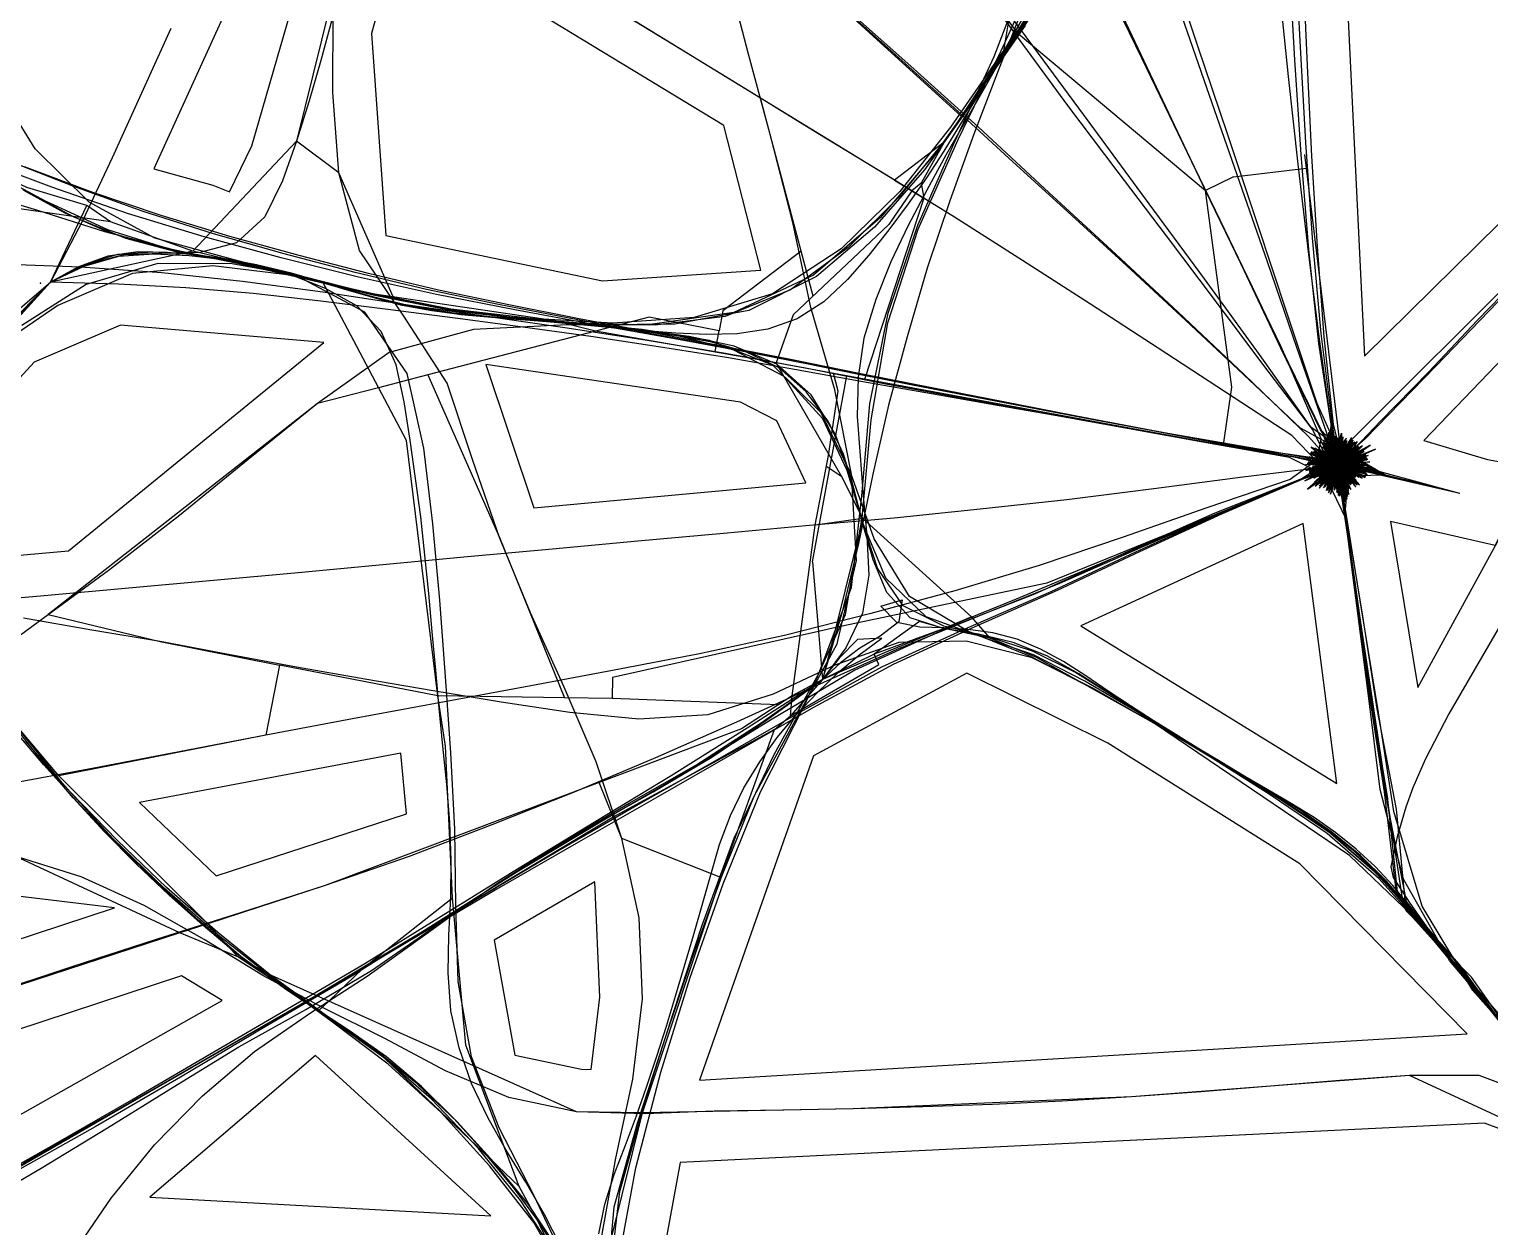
# Model space of a CAD drawing. Header units: metres. Extents: x 465982 to 489928, y 209046 to 231790.
# Drawn here: x 478343 to 480640, y 214687 to 216570 of the extents above; entities that cross this region are included whole.
import ezdxf

# ---------------------------------------------------------------- set-up
doc = ezdxf.new("R2010")
doc.units = ezdxf.units.M
for name, color, linetype in [('ANCHORS_INSIDE', 30, 'CONTINUOUS'), ('CELL', 1, 'CONTINUOUS'), ('WOOL_PARCELS', 32, 'CONTINUOUS'), ('WOOL_ROADS_L1', 30, 'CONTINUOUS'), ('WOOL_ROADS_L2', 94, 'CONTINUOUS'), ('WOOL_THREADS', 8, 'CONTINUOUS')]:
    doc.layers.add(name, color=color, linetype=linetype)

msp = doc.modelspace()

# ---------------------------------------------------------------- linework, layer by layer
at = {"layer": 'ANCHORS_INSIDE'}
for p in [(478361.231, 216170.701), (479561.652, 215531.03)]:
    msp.add_point(p, dxfattribs=at)
at = {"layer": 'CELL'}
msp.add_lwpolyline([(480656.73, 215633.31), (480575.47, 215493.4), (480538.29, 215421.57), (480518.89, 215377.11), (480507.67, 215346.8), (480493.99, 215300.32), (480484.04, 215252.92), (480487.7, 215236.4), (480513.95, 215195.99), (480560.62, 215130.06), (480609.97, 215066.01), (480661.42, 215003.53)], dxfattribs=at)
at = {"layer": 'WOOL_PARCELS'}
for points in [[(480442.464, 216055.767), (481645.288, 217240.951), (481310.609, 217262.954), (480402.614, 216876.751)], [(479244.688, 216174.077), (479493.823, 216190.668), (479435.323, 216418.075), (478926.772, 216727.49), (478881.856, 216563.075), (478904.344, 216245.636)], [(478632.409, 216324.4), (478658.42, 216314.245), (478693.344, 216386.158), (478783.52, 216698.096), (478682.607, 216664.619), (478539.628, 216350.182)], [(480526.44, 215535.033), (480706.606, 215864.665), (480839.231, 216239.181), (480536.186, 215923.116), (480635.84, 215893.229), (480708.349, 215880.384), (480648.024, 215758.341), (480483.669, 215795.785)], [(478221.746, 215733.702), (478405.508, 215749.672), (478806.806, 216077.225), (478487.179, 216104.535), (478351.106, 216046.49), (478158.101, 215835.627)], [(479136.844, 215817.374), (479564.27, 215856.525), (479518.56, 215953.908), (479461.86, 215983.592), (479061.389, 216042.821)], [(480399.346, 215384.137), (480346.104, 215792.557), (479996.717, 215631.666)], [(479397.032, 214917.832), (480604.3, 214990.644), (480341.126, 215257.535), (480039.054, 215447.309), (479817.305, 215557.425), (479576.719, 215427.353)], [(478637.45, 215238.688), (478936.811, 215336.143), (478927.545, 215431.441), (478516.943, 215354.348)], [(477568, 214889.146), (478477.577, 215188.538), (477924.289, 215255.275), (477666.652, 215038.173)], [(479211.637, 214934.964), (479226.822, 214934.491), (479240.448, 215048.339), (479232.897, 215229.24), (479074.467, 215137.897), (479106.784, 214957.005)], [(477754.22, 214654.14), (478007.717, 214682.153), (478646.592, 215042.755), (478582.827, 215081.681), (477400.372, 214692.517)], [(479069.449, 214704.32), (478793.505, 214956.648), (478533.362, 214733.787)], [(479606.734, 214596.986), (480867.115, 214669.631), (480719.685, 214816.878), (480631.089, 214849.935), (479366.988, 214788.428), (479334.41, 214610.978)]]:
    msp.add_lwpolyline(points, close=True, dxfattribs=at)
at = {"layer": 'WOOL_ROADS_L1'}
for points in [[(478804.986, 216172.203), (478600.698, 216220.584), (478471.118, 216267.052), (478434.265, 216292.537), (478339.65, 216320.844), (478064.979, 216448.289), (477715.7, 216577.43), (477684.277, 216598.142), (477477.702, 216695.672), (477452.768, 216711.912), (477400.999, 216725.286), (477173.88, 216803.904), (477008.608, 216877.903), (476807.733, 217001.419), (476651.102, 217102.292), (476217.614, 217326.611), (475972.929, 217441.704), (476093.325, 217640.795), (476166.417, 217771.442), (476222.645, 218105.414)], [(481808.201, 217272.4), (481447.79, 217330.65), (481206.339, 217283.644), (480648.963, 217054.415), (480463.97, 216974.127), (480324.205, 216906.485), (480233.289, 216865.676), (480170.806, 216826.675), (480074.078, 216772.303), (479942.37, 216628.942), (479874.774, 216532.443), (479781.701, 216392.112), (479745.861, 216327.403), (479731.007, 216315.745), (479695.095, 216262.531), (479544.712, 216120.756), (479517.71, 216045.249)], [(479517.71, 216045.249), (479233.563, 216095.219), (479166.716, 216111.563), (478882.643, 216153.927), (478804.986, 216172.203)], [(480004.655, 212302.449), (479798.416, 212601.738), (479690.451, 212791.897), (479621.326, 212959.11), (479558.888, 213133.075), (479500.827, 213308.069), (479450.682, 213482.939), (479396.157, 213706.285), (479245.185, 214490.55), (479189.253, 214599.706), (479141.641, 214699.766), (479113.878, 214750.368), (479029.721, 214972.541), (479008.943, 215204.345), (478997.679, 215442.651), (478985.7, 215521.75), (478936.675, 215923.17), (478804.986, 216172.203)], [(481873.618, 213756.05), (481656.981, 213948.857), (481450.239, 214145.533), (481005.587, 214619.543), (480622.079, 215058.508), (480504.736, 215189.21), (480418.928, 215270.965), (480112.405, 215478.323), (479926.82, 215582.195), (479854.3, 215612.629), (479825.006, 215645.815), (479654.258, 215800.643), (479621.057, 215866.188), (479517.71, 216045.249)], [(480592.539, 215839.897), (480407.614, 215890.398), (480391.55, 215888.527), (480368.559, 215895.096), (480198.109, 215919.565), (479517.71, 216045.249)]]:
    msp.add_lwpolyline(points, dxfattribs=at)
at = {"layer": 'WOOL_ROADS_L2'}
for points in [[(481808.201, 217272.4), (481339.207, 216840.288), (480403.586, 215905.154)], [(479493.269, 216461.513), (478924.669, 216810.148)], [(478870.68, 216796.447), (478842.161, 216711.772), (478763.597, 216393.804), (478600.698, 216220.584)], [(479808.819, 216432.906), (479513.553, 216701.852)], [(480192.806, 216316.2), (480009.87, 216702.415)], [(479897.971, 216563.152), (479882.961, 216583.067), (479874.774, 216532.443)], [(479897.971, 216563.152), (480192.806, 216316.2)], [(479557.06, 216220.833), (479493.269, 216461.513)], [(479703.59, 216332.556), (479493.269, 216461.513)], [(478830.021, 216343.9), (478763.597, 216393.804)], [(479781.701, 216392.112), (479703.59, 216332.556), (479749.974, 216304.116)], [(480400.647, 215871.122), (480407.614, 215890.398), (480348.917, 216372.928)], [(478915.904, 216148.967), (478830.021, 216343.9)], [(480236.688, 216337.412), (480351.538, 216351.383)], [(479745.861, 216327.403), (479749.974, 216304.116)], [(480236.688, 216337.412), (480192.806, 216316.2)], [(479749.974, 216304.116), (479656.789, 216019.172)], [(480368.559, 215895.096), (480374.634, 215925.928), (480311.638, 216070.368), (480192.806, 216316.2)], [(480234.316, 216007.143), (480192.806, 216316.2)], [(478471.118, 216267.052), (478328.443, 216287.097)], [(478600.698, 216220.584), (478376.859, 216171.879), (478434.265, 216292.537)], [(479557.06, 216220.833), (479434.076, 216127.063)], [(479575.813, 216150.077), (479557.06, 216220.833)], [(478247.906, 216030.407), (478376.859, 216171.879)], [(479318.249, 216116.931), (479233.563, 216095.219)], [(479421.753, 216063.167), (479428.039, 216095.758), (479318.249, 216116.931)], [(479434.076, 216127.063), (479428.039, 216095.758)], [(479233.563, 216095.219), (478969.978, 216026.233), (479082.58, 215770.652), (479185.16, 215518.519), (478985.7, 215521.75), (478737.135, 215569.822)], [(478969.978, 216026.233), (478892.804, 216006.135)], [(479574.784, 215732.484), (479628.769, 216024.734)], [(479615.385, 216000.776), (479607.853, 216029.193)], [(478892.804, 216006.135), (478796.528, 215981.062), (478373.266, 215649.542), (478549.339, 215607.15), (478737.135, 215569.822)], [(479600.105, 215899.807), (479615.385, 216000.776)], [(480221.266, 215916.241), (480234.316, 216007.143)], [(479579.043, 215790.241), (479600.105, 215899.807)], [(480391.55, 215888.527), (480367.412, 215871.119), (479943.192, 215698.787), (479611.692, 215629.267)], [(480403.586, 215905.154), (480391.55, 215888.527)], [(479621.057, 215866.188), (479597.353, 215881.62)], [(480406.981, 215835.378), (480400.647, 215871.122), (480367.412, 215871.119)], [(480504.736, 215189.21), (480406.981, 215835.378)], [(479654.258, 215800.643), (479579.043, 215790.241)], [(479654.258, 215800.643), (479611.692, 215629.267)], [(479542.906, 215521.831), (479579.043, 215790.241)], [(479574.784, 215732.484), (479584.111, 215623.077)], [(479743.136, 215638.9), (479671.638, 215587.143)], [(479781.904, 215627.771), (479743.136, 215638.9)], [(479825.006, 215645.815), (479781.904, 215627.771)], [(479584.111, 215623.077), (479260.37, 215550.415), (479259.88, 215517.41)], [(479611.692, 215629.267), (479584.111, 215623.077)], [(479584.111, 215623.077), (479590.54, 215547.663)], [(479611.692, 215629.267), (479590.54, 215547.663)], [(479781.904, 215627.771), (479671.638, 215587.143)], [(479854.3, 215612.629), (479781.904, 215627.771)], [(479514.939, 215468.718), (479540.454, 215490.178), (479679.072, 215571.279), (479671.638, 215587.143)], [(479671.638, 215587.143), (479590.54, 215547.663)], [(478737.135, 215569.822), (478715.297, 215459.957), (478390.138, 215395.998)], [(478390.138, 215395.998), (478250.76, 215560.675)], [(479590.54, 215547.663), (479540.454, 215490.178), (479542.906, 215521.831)], [(479590.54, 215547.663), (479542.906, 215521.831)], [(479259.88, 215517.41), (479185.16, 215518.519)], [(479542.906, 215521.831), (479463.43, 215469.702), (479239.276, 215385.507)], [(479521.566, 215507.833), (479259.88, 215517.41)], [(479514.939, 215468.718), (479261.513, 215330.851)], [(479430.731, 215236.159), (479514.939, 215468.718)], [(478624.327, 215163.612), (478390.138, 215395.998)], [(479239.276, 215385.507), (478808.62, 215223.747), (478624.327, 215163.612)], [(479261.513, 215330.851), (479239.276, 215385.507)], [(478580.033, 215149.159), (478321.173, 215269.945), (477897.048, 215310.226)], [(479261.513, 215330.851), (478778.344, 215040.727)], [(479275.071, 215297.527), (479261.513, 215330.851)], [(479430.731, 215236.159), (479275.071, 215297.527)], [(479307.894, 214866.521), (479430.731, 215236.159)], [(478867.811, 215092.975), (479008.943, 215204.345)], [(478624.327, 215163.612), (478580.033, 215149.159)], [(478671.48, 215111.716), (478624.327, 215163.612)], [(478580.033, 215149.159), (477746.458, 214877.163), (477401.882, 214756.382)], [(478671.48, 215111.716), (478580.033, 215149.159)], [(478778.344, 215040.727), (478671.48, 215111.716)], [(478714.709, 215086.365), (478671.48, 215111.716)], [(478814.724, 215041.66), (478714.709, 215086.365)], [(478814.724, 215041.66), (478867.811, 215092.975)], [(478778.344, 215040.727), (478161.019, 214685.27), (478043.386, 214624.024)], [(478778.344, 215040.727), (478798.042, 215026.585), (478814.724, 215041.66)], [(479307.894, 214866.521), (479203.616, 214867.989), (478814.724, 215041.66)], [(479113.878, 214750.368), (478901.882, 214952.036), (478798.042, 215026.585)], [(480890.094, 214750.629), (480513.382, 214925.203), (480076.61, 214891.503), (479639.039, 214872.594), (479307.894, 214866.521)], [(479253.717, 214584.913), (479260.003, 214674.008), (479307.894, 214866.521)]]:
    msp.add_lwpolyline(points, dxfattribs=at)
at = {"layer": 'WOOL_THREADS'}
for points in [[(480715.143, 214943.381), (480612.944, 215058.532), (480533.336, 215191.283), (480488.946, 215339.749), (480464.428, 215495.744), (480437.881, 215658.683), (480412.264, 215818.224), (480391.556, 215928.946), (480414.958, 215831.162), (480387.232, 215935.709), (480415.903, 215835.085), (480386.711, 215934.455), (480415.887, 215835.506), (480386.794, 215936.438), (480414.411, 215835.066), (480389.461, 215936.72), (480410.352, 215835.875), (480392.902, 215944.384), (480374.488, 216091.579), (480360.909, 216241.563), (480350.564, 216391.769), (480342.265, 216541.525), (480334.428, 216691.172)], [(479471.018, 213406.559), (479431.22, 213555.748), (479396.337, 213706.662), (479364.298, 213858.03), (479334.881, 214010.451), (479307.584, 214163.204), (479283.65, 214316.515), (479267.657, 214471.087), (479268.92, 214626.373), (479297.085, 214779.788), (479336.496, 214930.361), (479382.701, 215079.23), (479434.578, 215226.332), (479492.988, 215370.902), (479563.269, 215509.237), (479626.976, 215649.694), (479653.013, 215801.438), (479667.118, 215955.61), (479693.51, 216107.87), (479740.795, 216255.332), (479803.757, 216396.505), (479871.404, 216535.453), (479935.655, 216676.023)], [(480592.539, 215839.897), (480467.082, 215868.478), (480379.736, 215865.411), (480424.912, 215920.246), (480387.529, 215851.931), (480410.384, 215922.828), (480398.075, 215847.781), (480399.327, 215923.182), (480408.367, 215848.016), (480389.091, 215921.107), (480418.267, 215851.25), (480379.425, 215916.15), (480427.266, 215857.489), (480371.407, 215908.505), (480433.72, 215865.645), (480366.507, 215900.456), (480437.253, 215873.574), (480364.034, 215892.752), (480438.788, 215880.718), (480363.283, 215885.455), (480438.84, 215888.953), (480364.341, 215875.18), (480434.738, 215901.735), (480372.018, 215857.842), (480417.086, 215915.159), (480403.327, 215835.487), (480403.285, 215903.269), (480368.248, 215981.254), (480321.814, 216121.097), (480274.656, 216263.833), (480227.428, 216405.19), (480180.652, 216543.039), (480135.347, 216677.943)], [(480699.154, 214959.641), (480603.354, 215077.146), (480508.457, 215198.536), (480478.413, 215355.581), (480454.44, 215513.088), (480432.849, 215666.865), (480410.759, 215822.302), (480391.73, 215938.657), (480412.173, 215830.287), (480390.831, 215936.39), (480412.345, 215826.951), (480392.241, 215935.066), (480370.824, 216075.624), (480355.142, 216223.521), (480342.878, 216372.621), (480332.902, 216521.544), (480324.878, 216670.358)], [(479954.313, 216643.368), (479885.587, 216545.931), (479820.189, 216446.125), (479751.14, 216348.477), (479672.331, 216258.401), (479581.007, 216180.926), (479474.728, 216127.438), (479358.325, 216105.931), (479240.109, 216105.112), (479122.363, 216113.495), (479005.323, 216127.645), (478890.608, 216151.146), (478777.374, 216179.846), (478662.573, 216200.736), (478545.741, 216201.302), (478433.085, 216168.111), (478332.065, 216104.179)], [(479250.786, 214583.155), (479262.943, 214718.368), (479299.683, 214849.975), (479342.282, 214979.911), (479385.958, 215109.684), (479432.215, 215238.393), (479483.813, 215365.029), (479548.817, 215484.637), (479613.488, 215603.771), (479644.088, 215734.732), (479636.261, 215870.071), (479609.769, 216002.698), (479572.27, 216132.435), (479543.912, 216265.661), (479509.765, 216398.402), (479474.167, 216530.69), (479439.788, 216663.293)], [(479255.139, 214598.545), (479271.827, 214742.785), (479311.366, 214883.301), (479355.635, 215022.495), (479401.392, 215161.216), (479451.935, 215298.294), (479514.629, 215429.668), (479584.591, 215556.986), (479636.02, 215691.957), (479652.621, 215836.147), (479664.945, 215980.89), (479693.676, 216123.398), (479740.483, 216261.4), (479799.177, 216394.454), (479860.266, 216526.506), (479912.545, 216662.317)], [(480592.539, 215839.897), (480473.894, 215869.11), (480406.356, 215909.094), (480384.288, 215850.107), (480417.219, 215912.18), (480382.35, 215855.72), (480420.521, 215912.25), (480380.625, 215857.985), (480422.657, 215911.126), (480378.993, 215859.544), (480424.2, 215909.932), (480377.84, 215860.709), (480425.213, 215909.006), (480377.106, 215861.489), (480425.803, 215908.428), (480376.745, 215861.869), (480425.957, 215908.255), (480376.771, 215861.837), (480425.729, 215908.494), (480377.157, 215861.418), (480425.205, 215909.012), (480377.708, 215860.849), (480424.581, 215909.593), (480378.296, 215860.235), (480423.931, 215910.08), (480378.688, 215859.589), (480423.274, 215910.126), (480378.406, 215858.766), (480422.21, 215908.68), (480374.561, 215857.057), (480422.054, 215898.597), (480358.18, 215944.345), (480284.53, 216040.789), (480208.313, 216142.936), (480131.52, 216245.106), (480053.965, 216347.18), (479976.353, 216449.503), (479901.312, 216551.943), (479826.873, 216654.4)], [(480674.449, 214985.786), (480592.147, 215099.357), (480495.304, 215208.855), (480478.691, 215363.86), (480453.25, 215516.946), (480433.329, 215661.385), (480412.488, 215809.085), (480421.505, 215918.056), (480364.864, 215851.407), (480437.12, 215907.389), (480358.045, 215865.638), (480444.881, 215900.561), (480356.46, 215872.476), (480444.741, 215895.642), (480356.385, 215875.534), (480446.182, 215894.628), (480355.835, 215874.906), (480445.078, 215897.03), (480357.978, 215870.055), (480442.295, 215905.7), (480364.159, 215857.737), (480431.128, 215921.366), (480382.977, 215844.747), (480406.385, 215934.903), (480407.2, 215847.309), (480361.603, 215940.105), (480277.366, 216058.39), (480191.018, 216177.019), (480104.27, 216295.339), (480017.137, 216413.376), (479930.095, 216531.417), (479843.712, 216648.752)], [(480592.539, 215839.897), (480470.793, 215869.934), (480399.278, 215911.486), (480395.232, 215845.106), (480409.232, 215917.436), (480390.612, 215849.962), (480413.195, 215918.05), (480387.186, 215852.084), (480416.867, 215916.934), (480383.789, 215853.976), (480420.242, 215915.203), (480380.857, 215855.886), (480422.967, 215913.314), (480378.461, 215857.718), (480425.176, 215911.492), (480376.442, 215859.525), (480427.009, 215909.713), (480374.762, 215861.31), (480428.651, 215907.9), (480373.189, 215863.202), (480430.3, 215905.78), (480371.382, 215865.646), (480431.877, 215903.116), (480369.278, 215868.876), (480433.449, 215899.326), (480366.866, 215872.806), (480433.923, 215894.237), (480361.985, 215880.571), (480429.451, 215879.599), (480375.227, 215939.131), (480323.573, 216044.213), (480266.565, 216164.083), (480208.373, 216284.585), (480150.29, 216404.479), (480092.408, 216523.952), (480034.737, 216643.161)], [(480592.539, 215839.897), (480459.765, 215871.203), (480364.08, 215892.392), (480447.006, 215876.779), (480359.137, 215891.725), (480445.081, 215878.516), (480358.02, 215891.101), (480444.673, 215878.963), (480357.837, 215891.254), (480444.482, 215878.294), (480357.973, 215892.627), (480443.987, 215876.006), (480358.678, 215896.193), (480442.663, 215871.218), (480360.678, 215902.477), (480439.243, 215864.139), (480364.844, 215911.074), (480431.97, 215856.104), (480372.765, 215923.104), (480417.815, 215852.289), (480394.175, 215948.144), (480379.295, 216086.217), (480368.566, 216227.877), (480359.934, 216370.106), (480353.017, 216512.611), (480346.735, 216655.238)], [(479938.143, 216626.245), (479864.604, 216521.081), (479791.657, 216415.51), (479712.432, 216314.367), (479619.956, 216224.553), (479511.763, 216153.936), (479389.08, 216116.351), (479261.206, 216107.835), (479133.36, 216114.723), (479006.433, 216129.502), (478881.808, 216154.365), (478758.008, 216182.772), (478632.218, 216197.855), (478506.111, 216185.662), (478388.382, 216135.442), (478281.518, 216062.462)], [(480592.539, 215839.897), (480475.968, 215868.28), (480410.847, 215906.4), (480376.127, 215856.382), (480425.881, 215903.047), (480371.383, 215868.992), (480431.532, 215896.376), (480369.111, 215877.364), (480433.623, 215889.625), (480368.41, 215883.537), (480434.008, 215883.936), (480368.651, 215888.763), (480433.469, 215878.854), (480369.607, 215893.62), (480432.117, 215873.907), (480371.271, 215898.539), (480429.973, 215869.331), (480373.9, 215903.324), (480426.807, 215864.619), (480377.369, 215907.641), (480423.027, 215860.554), (480381.488, 215911.155), (480419.105, 215857.509), (480385.549, 215913.764), (480415.005, 215855.185), (480389.593, 215915.498), (480411.234, 215853.534), (480393.609, 215916.291), (480406.916, 215851.518), (480398.626, 215915.084), (480399.262, 215846.64), (480408.378, 215906.589), (480341.968, 215942.674), (480252.554, 216026.756), (480161.331, 216112.406), (480069.158, 216197.576), (479976.386, 216282.408), (479883.332, 216367.186), (479791.642, 216451.168), (479699.056, 216535.082), (479606.011, 216619.157)], [(480592.539, 215839.897), (480463.354, 215871.119), (480377.149, 215906.629), (480428.939, 215850.32), (480381.375, 215918.451), (480418.695, 215847.716), (480387.993, 215923.129), (480410.911, 215845.661), (480395.235, 215925.146), (480403.649, 215844.687), (480402.971, 215925.668), (480395.201, 215845.119), (480411.528, 215924.332), (480386.612, 215847.315), (480419.343, 215921.283), (480380.158, 215850.527), (480424.987, 215917.892), (480375.721, 215853.755), (480428.395, 215915.377), (480374.013, 215855.738), (480429.365, 215915.408), (480376.108, 215855.827), (480427.544, 215921.165), (480386.689, 215856.697), (480390.159, 215950.055), (480371.75, 216082.692), (480354.557, 216219.856), (480338.312, 216357.424), (480323.356, 216495.288), (480309.032, 216633.421)], [(479929.143, 216606.407), (479851.12, 216491.67), (479771.052, 216378.654), (479681.467, 216273.124), (479576.283, 216182.902), (479451.462, 216124.598), (479315.936, 216104.99), (479178.909, 216104.359), (479041.843, 216097.89), (478909.631, 216061.46), (478796.528, 215981.062), (478687.959, 215893.483), (478579.916, 215805.295), (478469.912, 215719.708), (478357.804, 215637.432), (478245.851, 215555.727)], [(479243.273, 214669.773), (479265.46, 214794.985), (479292.675, 214919.286), (479307.809, 215045.73), (479302.497, 215172.972), (479275.071, 215297.527), (479234.583, 215418.046), (479184.333, 215535.665), (479131.814, 215652.443), (479082.58, 215770.652), (479041.064, 215891.841), (479000.435, 216013.233), (478932.318, 216118.349), (478862.748, 216221.747), (478830.021, 216343.9), (478821.067, 216470.298), (478821.467, 216597.008)], [(480592.539, 215839.897), (480476.318, 215868.229), (480411.548, 215905.773), (480375.406, 215857.392), (480426.006, 215902.4), (480371.486, 215869.389), (480431.292, 215896.331), (480369.441, 215877.174), (480433.314, 215890.06), (480368.732, 215882.955), (480433.781, 215884.674), (480368.842, 215888.179), (480433.321, 215879.369), (480369.794, 215893.347), (480431.812, 215873.884), (480371.818, 215899.18), (480429.032, 215868.145), (480375.514, 215905.071), (480424.333, 215862.084), (480381.447, 215910.916), (480417.635, 215856.913), (480388.69, 215915.066), (480409.744, 215853.602), (480397.303, 215917.399), (480400.633, 215852.568), (480407.109, 215917.244), (480390.37, 215854.536), (480417.876, 215913.481), (480380.122, 215861.024), (480428.313, 215905.614), (480374.756, 215871.278), (480438.338, 215895.088), (480380.847, 215876.397), (480328.473, 215931.123), (480224.236, 215999.337), (480118.211, 216068.245), (480011.891, 216137.485), (479905.074, 216206.066), (479798.118, 216274.099), (479691.361, 216340.056), (479583.178, 216405.918), (479475.214, 216472.077), (479367.202, 216538.212), (479258.918, 216604.057)], [(479908.607, 216611.878), (479868.327, 216508.316), (479828.55, 216404.664), (479790.53, 216300.038), (479755.241, 216193.907), (479723.456, 216086.183), (479694.589, 215978.482), (479669.829, 215870.32), (479647.244, 215761.513), (479621.749, 215653.851), (479590.54, 215547.663)], [(480691.556, 214964.956), (480611.152, 215079.394), (480508.265, 215183.734), (480492.922, 215343.549), (480462.509, 215501.442), (480439.963, 215647.123), (480415.473, 215796.426), (480367.357, 215896.081), (480450.072, 215883.966), (480361.076, 215881.965), (480446.459, 215892.508), (480357.45, 215873.768), (480442.946, 215901.213), (480362.887, 215864.108), (480435.798, 215912.626), (480371.676, 215851.442), (480424.136, 215923.782), (480386.529, 215843.505), (480408.431, 215928.866), (480400.341, 215841.041), (480397.329, 215929.974), (480409.793, 215842.136), (480388.194, 215928.508), (480417.111, 215845.794), (480379.096, 215927.988), (480421.651, 215854.48), (480354.77, 215929.553), (480253.532, 216027.126), (480149.679, 216124.986), (480044.939, 216222.271), (479939.795, 216319.254), (479835.096, 216416.068), (479729.711, 216511.326), (479621.947, 216606.96)], [(480671.103, 214994.341), (480576.308, 215106.028), (480503.822, 215233.387), (480467.234, 215374.715), (480449.095, 215522.312), (480429.11, 215675.621), (480409.611, 215824.468), (480392.931, 215928.685), (480413.199, 215834.16), (480388.238, 215933.839), (480415.415, 215837.4), (480386.609, 215932.018), (480416.769, 215838.204), (480385.16, 215933.17), (480417.646, 215838.1), (480384.826, 215932.229), (480417.941, 215838.857), (480384.236, 215932.54), (480418.277, 215838.634), (480383.179, 215936.456), (480336.635, 216067.628), (480289.95, 216203.782), (480242.641, 216340.64), (480194.89, 216477.643), (480147.299, 216614.566)], [(479908.972, 216575.482), (479845.496, 216483.453), (479780.871, 216392.298), (479710.442, 216305.411), (479630.819, 216226.299), (479540.148, 216159.832), (479437.37, 216118.284), (479327.674, 216104.571), (479217.201, 216107.014), (479106.94, 216116.231), (478997.275, 216129.899), (478889.23, 216150.604), (478782.404, 216175.913), (478675.476, 216200.575), (478568.266, 216223.206), (478462.482, 216251.127), (478357.014, 216284.641), (478249.798, 216316.694)], [(479909.032, 216593.886), (479884.265, 216550.092), (479859.161, 216506.524), (479833.72, 216463.539), (479807.668, 216420.766), (479781.329, 216378.18), (479754.208, 216336.046), (479725.123, 216295.05), (479694.771, 216254.501), (479663.369, 216214.66), (479630.017, 216176.105), (479592.964, 216141.269), (479550.949, 216114.474), (479504.606, 216098.221), (479456.608, 216090.95), (479408.531, 216089.562), (479360.275, 216091.858), (479312.425, 216095.494), (479264.594, 216099.86), (479216.711, 216104.382), (479168.665, 216108.698), (479120.328, 216112.868), (479072.129, 216116.829), (479023.825, 216120.757), (478976.404, 216126.763), (478929.616, 216135.475), (478883.766, 216147.912), (478838.255, 216161.283), (478792.613, 216175.223), (478747.059, 216188.496), (478700.807, 216199.113), (478654.536, 216208.084), (478607.99, 216214.421), (478561.143, 216218.678), (478514.112, 216219.884), (478466.926, 216213.017), (478421.04, 216196.249), (478376.859, 216171.879)], [(478819.324, 216584.389), (478802.114, 216520.463), (478783.731, 216456.873), (478763.597, 216393.804), (478741.491, 216331.486), (478713.899, 216274.672), (478669.498, 216233.752), (478611.642, 216218.784), (478551.766, 216217.324), (478491.53, 216215.076), (478432.731, 216199.428), (478376.859, 216171.879)], [(479910.126, 216588.137), (479877.93, 216534.473), (479847.093, 216480.175), (479815.785, 216426.114), (479784.641, 216371.703), (479754.586, 216316.746), (479725.519, 216260.89), (479698.26, 216203.779), (479674.497, 216144.655), (479655.738, 216084.264), (479646.473, 216022.728), (479645.246, 215961.013), (479649.657, 215898.848), (479654.478, 215836.176), (479660.134, 215773.565), (479663.504, 215711.44), (479653.591, 215651.857), (479627.144, 215597.286), (479590.54, 215547.663)], [(480671.044, 214990.606), (480586.309, 215103.999), (480492.695, 215216.389), (480473.894, 215370.765), (480450.717, 215523.438), (480431.327, 215668.984), (480410.925, 215817.001), (480395.673, 215926.926), (480407.45, 215835.588), (480397.781, 215930.206), (480401.964, 215836.711), (480405.914, 215933.62), (480389.162, 215838.727), (480421.981, 215927.765), (480371.324, 215848.116), (480439.574, 215914.53), (480356.582, 215865.816), (480447.897, 215893.877), (480352.771, 215887.264), (480446.081, 215871.527), (480358.71, 215912.662), (480430.944, 215853.4), (480373.716, 215940.037), (480311.393, 216068.483), (480248.546, 216200.182), (480185.244, 216331.608), (480121.744, 216463.142), (480058.564, 216594.831)], [(478566.088, 216570.702), (478519.911, 216469.151), (478473.737, 216367.665), (478427.357, 216268.571), (478376.859, 216171.879)], [(479187.94, 214628.03), (479137.393, 214736.049), (479082.457, 214842.684), (479038.994, 214954.39), (479017.837, 215072.814), (479014.053, 215192.554), (479012.392, 215312.136), (479006.441, 215432.39), (478997.761, 215552.279), (478988.871, 215672.235), (478978.23, 215791.97), (478963.893, 215911.311), (478937.643, 216028.314), (478871.12, 216124.936), (478767.716, 216179.813), (478654.213, 216210.288), (478540.905, 216241.378), (478437.586, 216297.812), (478352.899, 216381.876), (478289.561, 216483.655)], [(480592.539, 215839.897), (480474.496, 215868.789), (480407.91, 215908.615), (480380.725, 215852.195), (480423.154, 215907.682), (480374.123, 215863.477), (480430.09, 215901.723), (480369.863, 215872.371), (480433.657, 215894.044), (480367.955, 215880.055), (480434.937, 215886.592), (480367.664, 215887.326), (480434.463, 215879.277), (480368.885, 215894.473), (480432.363, 215872.177), (480371.893, 215901.589), (480428.67, 215865.501), (480376.32, 215907.68), (480423.5, 215859.722), (480381.972, 215912.582), (480418.131, 215855.934), (480387.116, 215915.626), (480413.298, 215853.661), (480391.877, 215917.374), (480409.076, 215852.427), (480395.472, 215918.377), (480406.103, 215852.159), (480397.254, 215919.115), (480406.49, 215853.011), (480390.638, 215919.114), (480423.05, 215860.953), (480363.391, 215893.79), (480276.182, 215909.369), (480133.395, 215934.362), (479995.405, 215959.826), (479862.36, 215985.124), (479732.323, 216010.062), (479605.421, 216035.667), (479480.093, 216060.307), (479355.269, 216083.448), (479230.991, 216105.718), (479107.174, 216128.295), (478983.771, 216152.467), (478861.398, 216179.956), (478739.553, 216210.431), (478618.326, 216243.283), (478498.188, 216279.967), (478378.895, 216321.442), (478259.75, 216365.778)], [(480672.966, 214989.335), (480604.776, 215072.497), (480537.833, 215156.809), (480466.748, 215238.037), (480385.301, 215308.677), (480295.112, 215368.742), (480202.725, 215425.275), (480109.401, 215480.294), (480014.918, 215533.555), (479918.548, 215583.21), (479818.907, 215623.489), (479727.514, 215677.845), (479671.772, 215768.63), (479635.643, 215870.067), (479588.77, 215966.552), (479512.449, 216041.481), (479412.85, 216080.281), (479307.234, 216097.377), (479200.423, 216107.524), (479093.538, 216117.485), (478986.778, 216131.034), (478881.773, 216152.328), (478777.85, 216177.989), (478673.383, 216200.934), (478568.739, 216222.442), (478466.922, 216254.118), (478369.035, 216299.175), (478273.212, 216350.933)], [(480592.539, 215839.897), (480483.614, 215865.515), (480420.869, 215879.321), (480373.387, 215895.072), (480422.149, 215872.386), (480380.805, 215902.579), (480417.513, 215865.216), (480388.289, 215907.966), (480410.095, 215860.724), (480396.561, 215910.846), (480401.721, 215859.079), (480405.371, 215910.82), (480392.857, 215860.437), (480414.116, 215907.858), (480384.294, 215865.368), (480421.654, 215901.527), (480378.326, 215872.851), (480426.061, 215893.395), (480375.61, 215880.999), (480427.439, 215885.258), (480375.592, 215889.118), (480426.179, 215877.152), (480378.047, 215896.778), (480422.39, 215869.711), (480382.948, 215903.655), (480416.268, 215863.785), (480390.007, 215908.673), (480408.611, 215860.184), (480397.905, 215911.026), (480400.547, 215859.081), (480406.508, 215910.627), (480391.901, 215860.815), (480414.843, 215907.483), (480383.925, 215865.883), (480422.088, 215901.338), (480378.737, 215873.07), (480427.008, 215893.866), (480378.047, 215880.556), (480432.342, 215885.363), (480383.889, 215884.893), (480324.527, 215898.338), (480221.793, 215916.945), (480106.808, 215938.646), (479991.706, 215960.441), (479876.612, 215982.465), (479761.779, 216004.56), (479647.822, 216026.708), (479534.708, 216049.781), (479421.532, 216072.163), (479308.277, 216093.64), (479194.755, 216114.905), (479081.302, 216136.792), (478968.28, 216160.494), (478855.995, 216187.129), (478744.436, 216216.355), (478633.247, 216247.911), (478522.868, 216282.884), (478413.456, 216322.574), (478304.16, 216365.315)], [(480592.539, 215839.897), (480486.411, 215865.03), (480427.578, 215878.879), (480384.991, 215885.461), (480421.73, 215887.145), (480383.157, 215881.03), (480419.576, 215891.727), (480384.108, 215876.788), (480417.336, 215895.673), (480386.375, 215873.039), (480414.49, 215898.986), (480389.481, 215869.962), (480411.24, 215901.461), (480392.965, 215867.819), (480407.949, 215903.096), (480396.371, 215866.557), (480404.71, 215903.966), (480399.543, 215865.989), (480401.835, 215904.239), (480402.294, 215865.937), (480399.254, 215904.122), (480404.628, 215866.21), (480397.047, 215903.74), (480406.614, 215866.649), (480395.255, 215903.232), (480408.225, 215867.187), (480393.724, 215902.646), (480409.579, 215867.78), (480392.44, 215902.042), (480410.74, 215868.381), (480391.322, 215901.411), (480411.751, 215869.005), (480390.334, 215900.769), (480412.7, 215869.638), (480389.426, 215900.116), (480413.546, 215870.319), (480388.57, 215899.402), (480414.365, 215871.048), (480387.737, 215898.631), (480415.206, 215871.905), (480386.847, 215897.706), (480416.06, 215872.903), (480385.943, 215896.613), (480416.995, 215874.13), (480384.956, 215895.244), (480417.882, 215875.736), (480383.844, 215893.644), (480418.401, 215877.81), (480382.026, 215891.892), (480417.194, 215880.615), (480375.434, 215889.61), (480316.848, 215900.199), (480212.295, 215919.335), (480099.907, 215940.689), (479987.483, 215962.121), (479875.011, 215983.862), (479762.583, 216005.856), (479651.057, 216027.902), (479540.384, 216050.235), (479429.653, 216072.022), (479318.939, 216093.262), (479208.318, 216114.501), (479097.586, 216136.344), (478986.884, 216159.619), (478876.988, 216185.435), (478767.683, 216213.738), (478658.983, 216243.874), (478550.776, 216276.609), (478443.459, 216313.224), (478336.033, 216353.249)], [(480688.704, 214970.318), (480631.618, 215039.64), (480575.846, 215109.979), (480518.712, 215179.233), (480458.081, 215246.18), (480389.635, 215305.175), (480314.431, 215356.349), (480237.085, 215404.433), (480159.401, 215451.706), (480081.545, 215498.598), (480003.142, 215544.829), (479922.284, 215586.272), (479837.201, 215615.487), (479753.604, 215645.808), (479690.306, 215706.734), (479655.586, 215789.462), (479629.349, 215876.013), (479591.116, 215957.467), (479530.334, 216023.588), (479451.013, 216065.114), (479364.826, 216087.181), (479276.823, 216098.923), (479188.427, 216107.11), (479099.676, 216114.644), (479011.024, 216123.225), (478923.976, 216137.865), (478839.037, 216161.203), (478754.029, 216185.39), (478667.569, 216203.148), (478580.47, 216218.271), (478495.21, 216240.879), (478413.252, 216274.737), (478333.901, 216317.375)], [(480664.953, 214998.545), (480618.589, 215055.519), (480573.013, 215113.59), (480526.931, 215170.97), (480479.049, 215227.398), (480425.939, 215278.32), (480366.967, 215323.154), (480303.866, 215363.173), (480240.252, 215402.294), (480176.903, 215441.135), (480113.503, 215480.255), (480050.249, 215519.705), (479987.041, 215558.826), (479921.003, 215592.225), (479851.422, 215614.476), (479781.106, 215631.402), (479717.504, 215663.513), (479677.286, 215722.439), (479654.372, 215791.829), (479635.674, 215863.183), (479611.024, 215932.478), (479572.923, 215994.928), (479518.746, 216043.337), (479451.757, 216071.475), (479381.137, 216086.777), (479309.672, 216095.847), (479237.819, 216102.934), (479166.101, 216108.952), (479094.097, 216114.657), (479021.949, 216120.943), (478951.177, 216132.183), (478881.708, 216149.508), (478813.014, 216169.157), (478744.463, 216188.401), (478674.938, 216203.273), (478604.962, 216215.543), (478535.182, 216230.107), (478466.615, 216251.212), (478400.075, 216280.741), (478334.935, 216316.093)], [(480656.568, 215008.501), (480620.893, 215052.747), (480585.64, 215097.669), (480550.203, 215142.583), (480514.484, 215187.006), (480477.123, 215230.723), (480436.261, 215270.907), (480391.487, 215307.683), (480343.477, 215341.032), (480292.964, 215371.527), (480242.489, 215401.834), (480192.422, 215432.142), (480142.367, 215462.76), (480092.574, 215493.647), (480042.955, 215524.874), (479993.781, 215556.237), (479943.444, 215584.552), (479890.611, 215605.751), (479835.621, 215618.65), (479780.711, 215627.548), (479728.653, 215644.608), (479691.628, 215684.124), (479670.115, 215735.342), (479654.464, 215790.206), (479640.279, 215846.109), (479623.581, 215901.501), (479599.282, 215953.583), (479565.093, 215999.515), (479522.353, 216037.215), (479471.248, 216061.994), (479416.809, 216077.648), (479361.033, 216087.735), (479305.164, 216095.07), (479248.842, 216101.241), (479192.996, 216106.628), (479136.969, 216111.712), (479081.098, 216116.243), (479025.157, 216120.916), (478970.24, 216128.504), (478915.81, 216139.644), (478862.487, 216154.525), (478809.032, 216170.389), (478755.733, 216186.223), (478701.771, 216198.702), (478647.735, 216209.178), (478593.169, 216216.227), (478537.954, 216219.313), (478482.429, 216215.315), (478428.451, 216198.678), (478376.859, 216171.879)], [(479179.817, 214655.288), (479153.454, 214706.72), (479124.34, 214757.427), (479093.489, 214807.895), (479064.505, 214859.225), (479038.711, 214912.489), (479019.226, 214968.527), (479006.398, 215026.9), (479002.263, 215086.309), (479003.311, 215145.463), (479006.222, 215204.231), (479006.989, 215263.071), (479004.989, 215322.546), (478999.802, 215382.616), (478993.98, 215442.496), (478988.16, 215502.316), (478982.595, 215562.129), (478977.125, 215622.205), (478971.741, 215682.483), (478965.694, 215742.735), (478958.954, 215802.956), (478950.962, 215863.206), (478942.2, 215923.643), (478932.894, 215983.977), (478920.372, 216042.202), (478896.682, 216094.236), (478858.292, 216134.908), (478809.436, 216162.253), (478757.532, 216182.428), (478703.945, 216196.567), (478649.881, 216207.036), (478594.981, 216213.536), (478539.55, 216216.091), (478483.916, 216212.145), (478429.5, 216196.708), (478376.859, 216171.879)], [(480592.539, 215839.897), (480471.475, 215869.946), (480400.453, 215911.026), (480395.394, 215845.726), (480405.267, 215917.807), (480398.144, 215849.186), (480403.105, 215919.756), (480400.548, 215849.844), (480401.231, 215920.172), (480402.104, 215850.025), (480399.998, 215920.203), (480403.041, 215850.08), (480399.407, 215920.174), (480403.311, 215850.105), (480399.488, 215920.192), (480402.887, 215850.089), (480400.217, 215920.231), (480401.83, 215850.063), (480401.594, 215920.275), (480400.248, 215850.094), (480403.381, 215920.248), (480398.231, 215850.24), (480405.396, 215920.116), (480396.113, 215850.588), (480407.613, 215919.954), (480394.07, 215851.357), (480410.114, 215920.299), (480392.084, 215853.79), (480413.98, 215923.345), (480397.986, 215859.874), (480324.85, 215896.411), (480200.288, 215918.63), (480072.772, 215941.531), (479945.093, 215964.689), (479817.288, 215988.152), (479690.009, 216011.659), (479564.095, 216036.935), (479438.088, 216060.142), (479311.902, 216081.044), (479185.465, 216100.232), (479058.568, 216118.599), (478931.804, 216137.092), (478805.33, 216156.192), (478678.7, 216173.316), (478551.959, 216186.535), (478424.325, 216195.471), (478295.289, 216200.241)], [(480697.418, 216191.198), (480619.854, 216111.925), (480543.696, 216031.247), (480467.128, 215953.065), (480428.251, 215911.76), (480411.109, 215881.959), (480384.119, 215887.661), (480414.141, 215880.597), (480387.555, 215891.975), (480413.087, 215876.569), (480390.497, 215895.393), (480410.318, 215873.331), (480394.147, 215898.012), (480406.548, 215871.134), (480398.486, 215899.579), (480402.038, 215870.244), (480403.228, 215899.762), (480397.071, 215870.848), (480407.99, 215898.302), (480392.332, 215873.245), (480412.1, 215895.178), (480388.69, 215877.199), (480414.943, 215890.703), (480386.695, 215882.133), (480416.107, 215885.509), (480386.573, 215887.324), (480415.305, 215880.232), (480388.296, 215892.237), (480412.73, 215875.619), (480391.73, 215896.37), (480408.789, 215872.214), (480396.292, 215898.985), (480403.894, 215870.431), (480401.599, 215899.887), (480398.568, 215870.491), (480406.763, 215898.872), (480393.481, 215872.469), (480411.27, 215896.044), (480389.415, 215876.175), (480414.382, 215891.916), (480387.052, 215880.739), (480415.909, 215887.134), (480386.393, 215885.453), (480415.843, 215882.462), (480387.222, 215889.885), (480414.372, 215878.205), (480389.241, 215893.703), (480411.959, 215874.758), (480392.202, 215896.708), (480408.816, 215872.258), (480395.657, 215898.731), (480405.24, 215870.788), (480399.434, 215899.849), (480401.491, 215870.507), (480403.529, 215900.307), (480397.784, 215871.987), (480409.074, 215900.788), (480398.086, 215875.533), (480364.303, 215869.892), (480310.574, 215848.652), (480208.174, 215806.334), (480104.549, 215762.394), (480000.888, 215718.282), (479897.449, 215674.848), (479794.574, 215633.029), (479692.578, 215591.367), (479590.54, 215547.663)], [(478271.287, 216082), (478376.859, 216171.879)], [(478296.425, 216086.269), (478376.859, 216171.879)], [(478303.615, 216098), (478376.859, 216171.879)], [(480592.539, 215839.897), (480491.465, 215863.828), (480439.791, 215876.161), (480410.579, 215883.894), (480386.887, 215886.189), (480412.554, 215887.766), (480389.485, 215879.789), (480410.822, 215892.835), (480393.406, 215875.289), (480406.665, 215896.402), (480398.593, 215872.944), (480401.48, 215897.635), (480403.903, 215872.913), (480396.322, 215896.558), (480408.507, 215874.942), (480392.166, 215893.681), (480411.831, 215878.52), (480389.561, 215889.578), (480413.52, 215883.036), (480388.745, 215884.999), (480413.412, 215887.676), (480389.638, 215880.575), (480411.767, 215891.811), (480391.971, 215876.835), (480408.946, 215894.99), (480395.311, 215874.212), (480405.52, 215896.898), (480398.871, 215872.937), (480402.146, 215897.573), (480402.224, 215872.727), (480399.017, 215897.359), (480405.055, 215873.264), (480396.368, 215896.53), (480407.391, 215874.269), (480394.297, 215895.4), (480409.16, 215875.489), (480392.711, 215894.125), (480410.499, 215876.793), (480391.507, 215892.847), (480411.472, 215878.039), (480390.674, 215891.677), (480412.133, 215879.144), (480390.08, 215890.636), (480412.59, 215880.121), (480389.673, 215889.764), (480412.901, 215880.921), (480389.407, 215889.067), (480413.105, 215881.589), (480389.239, 215888.488), (480413.22, 215882.05), (480389.125, 215888.11), (480413.299, 215882.376), (480389.066, 215887.837), (480413.359, 215882.601), (480389.048, 215887.644), (480413.439, 215882.75), (480389.131, 215887.487), (480413.7, 215882.819), (480389.606, 215887.345), (480414.7, 215882.689), (480390.703, 215886.963), (480359.549, 215892.164), (480304.505, 215901.454), (480197.921, 215919.712), (480089.265, 215938.931), (479980.313, 215958.057), (479871.24, 215977.263), (479762.125, 215996.377), (479653.964, 216015.404), (479546.802, 216034.944), (479439.819, 216053.498), (479333.032, 216070.569), (479226.152, 216086.377), (479119.461, 216101.161), (479013.077, 216115.249), (478907.514, 216129.003), (478801.845, 216142.322), (478695.712, 216154.155), (478589.712, 216163.212), (478483.722, 216168.994), (478376.859, 216171.879)], [(480665.765, 216155.35), (480554.965, 216039.79), (480443.788, 215925.587), (480353.117, 215846.637), (480451.675, 215915.923), (480349.108, 215859.694), (480460.105, 215909.303), (480350.503, 215865.713), (480207.172, 215809.184), (480065.252, 215746.16), (479923.886, 215681.855), (479780.788, 215625.579), (479641.491, 215562.009), (479508.751, 215483.462), (479377.12, 215402.596), (479243.286, 215324.204), (479110.107, 215244.626), (478979.138, 215161.959), (478847.81, 215079.676), (478714.491, 215001.569), (478581.175, 214922.399), (478447.159, 214844.346), (478312.089, 214768.131)], [(480592.539, 215839.897), (480468.55, 215870.472), (480393.55, 215912.493), (480402.419, 215843.423), (480406.648, 215919.915), (480390.556, 215848.521), (480416.961, 215918.442), (480380.669, 215853.915), (480426.648, 215912.408), (480371.9, 215862.281), (480434.035, 215903.005), (480366.338, 215872.342), (480437.539, 215893.518), (480364.169, 215881.489), (480438.432, 215884.799), (480364.242, 215889.69), (480437.443, 215876.601), (480366.117, 215897.629), (480434.613, 215868.563), (480370.351, 215905.877), (480429.4, 215860.691), (480376.88, 215913.253), (480421.03, 215853.518), (480387.473, 215919.741), (480407.821, 215847.958), (480404.35, 215921.57), (480383.818, 215849.464), (480428.209, 215907.086), (480355.293, 215878.336), (480251.3, 215865.445), (480111.698, 215847.106), (479974.5, 215830.088), (479838.494, 215815.054), (479703.515, 215800.983), (479569.94, 215789.313), (479434.95, 215777.205), (479300.379, 215764.879), (479166.217, 215752.487), (479032.562, 215740.251), (478899.49, 215727.715), (478766.173, 215715.085), (478632.962, 215702.841), (478499.986, 215690.803), (478367.226, 215678.899), (478234.509, 215667.365)], [(480592.539, 215839.897), (480461.016, 215871.278), (480370.561, 215904.945), (480434.661, 215853.251), (480378.366, 215920.275), (480417.493, 215844.656), (480393.955, 215927.621), (480399.335, 215842.042), (480413.833, 215926.591), (480378.033, 215848.686), (480433.37, 215914.155), (480362.495, 215865.657), (480443.45, 215894.316), (480357.941, 215886.387), (480442.905, 215873.971), (480363.258, 215906.067), (480432.76, 215855.52), (480378.367, 215921.753), (480413.683, 215843.072), (480400.725, 215927.141), (480386.126, 215841.061), (480423.126, 215914.465), (480342.636, 215861.762), (480217.927, 215809.402), (480090.526, 215754.287), (479963.066, 215698.6), (479834.875, 215646.334), (479707.574, 215594.886), (479581.745, 215538.294), (479455.671, 215480.426), (479328.289, 215424.538), (479200.113, 215370.518), (479070.699, 215318.772), (478940.646, 215269.356), (478808.62, 215223.747), (478675.753, 215180.493), (478543.089, 215138.727), (478410.249, 215095.649), (478277.466, 215051.942)], [(480592.539, 215839.897), (480464.597, 215871.059), (480381.609, 215909.745), (480421.153, 215845.94), (480390.499, 215921.708), (480407.393, 215845.002), (480401.462, 215924.78), (480394.824, 215845.708), (480414.834, 215922.664), (480380.786, 215850.922), (480427.874, 215914.99), (480369.89, 215860.592), (480436.601, 215903.844), (480363.484, 215872.466), (480440.37, 215892.826), (480361.439, 215882.442), (480441.038, 215883.534), (480361.795, 215891.152), (480439.717, 215874.759), (480364.351, 215900.171), (480436.111, 215865.387), (480370.018, 215909.136), (480429.445, 215855.291), (480380.281, 215916.139), (480416.99, 215842.642), (480399.957, 215915.186), (480325.628, 215861.803), (480194.907, 215817.11), (480063.198, 215771.376), (479931.199, 215726.46), (479798.674, 215686.724), (479666.591, 215651.096), (479533.078, 215617.132), (479397.17, 215588.031), (479260.481, 215561.491), (479123.843, 215536.092), (478987.762, 215510.77), (478851.693, 215485.566), (478715.297, 215459.957), (478578.987, 215433.788), (478442.681, 215407.693), (478306.842, 215382.335)], [(480592.539, 215839.897), (480454.591, 215872.75), (480351.257, 215894.14), (480451.401, 215880.317), (480350.1, 215885.323), (480451.215, 215889.465), (480350.655, 215875.931), (480448.668, 215899.385), (480348.313, 215864.174), (480216.173, 215808.599), (480082.659, 215747.734), (479949.55, 215685.424), (479815.674, 215627.279), (479683.458, 215566.683), (479555.335, 215496.218), (479428.711, 215423.284), (479301.494, 215350.747), (479174.583, 215277.406), (479048.287, 215202.776), (478923.145, 215126.803), (478797.375, 215052.282), (478670.855, 214979.706), (478543.731, 214905.942), (478416.208, 214832.765), (478288.054, 214760.601)], [(480592.539, 215839.897), (480457.629, 215871.75), (480359.726, 215897.003), (480446.988, 215869.869), (480358.387, 215901.809), (480444.375, 215866.624), (480359.019, 215904.891), (480443.182, 215864.766), (480359.175, 215905.541), (480443.545, 215865.687), (480358.044, 215903.232), (480445.17, 215869.88), (480355.894, 215897.323), (480446.843, 215876.757), (480354.18, 215889.444), (480446.99, 215885.713), (480352.906, 215878.583), (480442.492, 215895.861), (480346.531, 215862.728), (480218.693, 215807.86), (480089.125, 215748.195), (479959.709, 215687.387), (479829.93, 215630.039), (479701.467, 215571.182), (479576.242, 215503.48), (479452.334, 215432.05), (479328.101, 215360.858), (479203.327, 215289.753), (479078.8, 215217.957), (478955.671, 215144.843), (478832.131, 215071.867), (478708.132, 215000.711), (478583.828, 214928.957), (478459.086, 214857.816), (478333.751, 214787.54)], [(480592.539, 215839.897), (480493.634, 215863.312), (480444.366, 215875.07), (480419.617, 215881.057), (480405.601, 215885.834), (480393.879, 215884.333), (480406.364, 215888.076), (480396.424, 215880.851), (480404.454, 215890.656), (480399.576, 215879.169), (480401.408, 215891.598), (480402.864, 215879.19), (480398.352, 215890.853), (480405.568, 215880.663), (480396.042, 215888.789), (480407.229, 215883.213), (480394.991, 215885.903), (480407.509, 215886.33), (480395.476, 215882.817), (480406.316, 215889.171), (480397.351, 215880.402), (480404.001, 215891.04), (480400.019, 215879.153), (480401.257, 215891.616), (480402.719, 215879.182), (480398.665, 215890.998), (480405.084, 215880.278), (480396.641, 215889.541), (480406.685, 215882.082), (480395.355, 215887.446), (480407.476, 215884.302), (480394.983, 215885.271), (480407.464, 215886.491), (480395.383, 215883.097), (480406.73, 215888.475), (480396.377, 215881.388), (480405.567, 215889.958), (480397.772, 215880.124), (480404.074, 215890.979), (480399.314, 215879.358), (480402.577, 215891.472), (480400.8, 215879.066), (480401.198, 215891.58), (480402.089, 215879.097), (480399.916, 215891.415), (480403.276, 215879.369), (480398.892, 215891.072), (480404.239, 215879.769), (480397.991, 215890.613), (480405.021, 215880.26), (480397.28, 215890.094), (480405.669, 215880.806), (480396.685, 215889.533), (480406.2, 215881.401), (480396.17, 215888.901), (480406.647, 215882.061), (480395.743, 215888.242), (480406.991, 215882.748), (480395.395, 215887.559), (480407.241, 215883.431), (480395.175, 215886.835), (480407.437, 215884.202), (480395.043, 215886.086), (480407.533, 215884.935), (480395.004, 215885.346), (480407.56, 215885.732), (480395.103, 215884.532), (480407.548, 215886.573), (480395.481, 215883.806), (480407.844, 215887.549), (480396.238, 215883.498), (480381.697, 215877.443), (480355.832, 215867.024), (480304.666, 215846.2), (480203.153, 215804.052), (480100.347, 215760.401), (479997.416, 215716.626), (479894.898, 215673.75), (479792.86, 215632.266), (479691.821, 215590.816), (479590.54, 215547.663)], [(480661.922, 215001.542), (480636.401, 215032.903), (480611.112, 215064.598), (480586.466, 215096.603), (480561.723, 215128.648), (480537.316, 215160.349), (480512.721, 215192.216), (480487.028, 215223.864), (480459.475, 215253.522), (480429.62, 215280.991), (480397.484, 215306.603), (480363.35, 215330.426), (480327.589, 215352.76), (480290.97, 215373.913), (480254.572, 215395.252), (480218.276, 215416.909), (480182.209, 215438.753), (480146.153, 215460.92), (480110.454, 215483.257), (480074.926, 215505.981), (480039.505, 215529.223), (480004.644, 215553.002), (479969.462, 215575.802), (479933.449, 215595.199), (479896.726, 215610.77), (479858.511, 215620.806), (479819.812, 215626.238), (479781.288, 215628.523), (479743.403, 215629.886), (479707.391, 215637.071), (479682.514, 215662.616), (479715.841, 215672.883), (479710.364, 215637.991), (479681.51, 215615.734), (479649.299, 215596.661), (479619.063, 215573.636), (479590.54, 215547.663)], [(480673.877, 214988.998), (480605.539, 215071.775), (480537.304, 215154.731), (480465.257, 215234.842), (480383.972, 215305.279), (480294.517, 215366.17), (480202.981, 215423.677), (480110.514, 215479.571), (480016.753, 215533.405), (479920.065, 215581.419), (479816.462, 215607.949), (479710.377, 215605.547), (479610.149, 215570.021), (479513.046, 215524.199), (479410.228, 215491.898), (479301.937, 215484.893), (479193.487, 215495.391), (479085.593, 215511.654), (478978.426, 215529.547), (478871.277, 215547.926), (478763.801, 215566.825), (478656.548, 215586.898), (478549.339, 215607.15), (478441.804, 215624.951), (478334.587, 215643.7)], [(479238.904, 214676.067), (479248.324, 214722.984), (479262.97, 214769.64), (479280.886, 214815.691), (479298.067, 214861.828), (479314.311, 214908.379), (479330.092, 214955.209), (479345.25, 215002.337), (479359.574, 215049.97), (479373.744, 215097.595), (479387.714, 215145.145), (479401.534, 215192.85), (479414.915, 215240.682), (479428.782, 215288.239), (479446.162, 215333.927), (479467.117, 215377.344), (479491.945, 215418.034), (479519.552, 215456.412), (479549.785, 215492.594), (479582.129, 215526.74), (479615.474, 215558.526), (479650.042, 215587.19), (479683.742, 215612.67), (479645.616, 215610.41), (479616.96, 215581.098), (479590.54, 215547.663)], [(478257.239, 214718.208), (478362.511, 214779.154), (478466.334, 214842.503), (478569.554, 214906.686), (478673.102, 214970.188), (478778.189, 215028.774), (478881.515, 215089.843), (478980.705, 215158.554), (479079.558, 215227.575), (479182.17, 215291.816), (479286.585, 215352.875), (479391.458, 215412.857), (479492.575, 215478.128), (479590.54, 215547.663)], [(478257.993, 214746.259), (478381.647, 214816.053), (478504.682, 214886.978), (478627.267, 214958.557), (478749.413, 215029.592), (478870.887, 215100.817), (478991.13, 215175.219), (479111.122, 215249.822), (479231.831, 215323.348), (479352.516, 215396.654), (479472.07, 215471.429), (479590.54, 215547.663)], [(478300.092, 214456.691), (478354.594, 214550.368), (478411.276, 214642.585), (478472.104, 214732.047), (478540.314, 214815.911), (478615.917, 214892.99), (478697.631, 214962.993), (478785.522, 215023.338), (478875.008, 215081.033), (478961.862, 215143.478), (479048.409, 215206.037), (479138.087, 215264.649), (479230.915, 215318.612), (479324.542, 215370.879), (479416.707, 215425.161), (479504.728, 215485.145), (479590.54, 215547.663)], [(479175.515, 214650.836), (479128.336, 214721.977), (479074.16, 214788.766), (479016.073, 214852.136), (478954.004, 214911.545), (478886.943, 214965.941), (478815.936, 215014.223), (478744.966, 215061.565), (478676.02, 215112.092), (478610.557, 215168.218), (478546.67, 215226.525), (478484.602, 215287.031), (478424.288, 215349.194), (478366.528, 215413.532), (478310.54, 215479.386)], [(479183.575, 214630.299), (479147.521, 214691.188), (479105.016, 214748.732), (479059.362, 214804.232), (479011.086, 214857.256), (478959.949, 214907.518), (478905.163, 214954.175), (478846.898, 214995.449), (478787.721, 215033.794), (478729.113, 215073.056), (478671.699, 215114.784), (478617.007, 215160.766), (478563.568, 215208.402), (478511.505, 215257.621), (478461.129, 215308.548), (478412.599, 215361.319), (478366.414, 215415.92), (478322.121, 215472.018)], [(479470.424, 213397.804), (479438.844, 213504.283), (479411.954, 213612.328), (479389.569, 213721.84), (479367.408, 213831.501), (479345.907, 213941.439), (479325.806, 214051.89), (479305.67, 214162.344), (479284.507, 214272.617), (479260.918, 214382.682), (479232.136, 214491.487), (479192.237, 214596.468), (479136.551, 214693.913), (479067.322, 214783.23), (478991.278, 214866.851), (478907.971, 214943.028), (478818.118, 215010.18), (478728.287, 215076.249), (478640.509, 215145.775), (478555.976, 215219.079), (478475.474, 215296.958), (478399.779, 215379.545), (478329.133, 215466.565)], [(479464.518, 213416.259), (479435.206, 213516.111), (479410.278, 213617.588), (479389.576, 213720.521), (479368.834, 213823.644), (479348.562, 213927.153), (479329.716, 214030.931), (479311.184, 214134.481), (479292.502, 214238.261), (479272.995, 214341.804), (479250.326, 214444.137), (479218.801, 214544.132), (479174.147, 214639.383), (479116.594, 214727.959), (479049.232, 214810.555), (478975.736, 214887.831), (478895.141, 214958.077), (478808.825, 215020.498), (478722.833, 215082.796), (478639.777, 215149.911), (478559.531, 215220.34), (478482.425, 215294.344), (478408.091, 215371.151), (478337.106, 215451.051)], [(480723.521, 214887.165), (480622.75, 214924.765), (480513.382, 214925.203), (480404.154, 214917.289), (480295.02, 214908.055), (480185.846, 214899.275), (480076.61, 214891.503), (479967.288, 214884.91), (479857.895, 214879.587), (479748.474, 214875.51), (479639.039, 214872.594), (479529.59, 214870.603), (479420.149, 214868.752), (479311.769, 214864.615), (479203.616, 214867.989), (479097.372, 214890.322), (478997.946, 214932.437), (478902.514, 214983.323), (478805.835, 215031.285), (478710.902, 215082.22), (478618.489, 215138.635), (478524.11, 215192.081), (478425.369, 215237.393), (478321.173, 215269.945)]]:
    msp.add_lwpolyline(points, dxfattribs=at)

doc.saveas('drawing.dxf')
